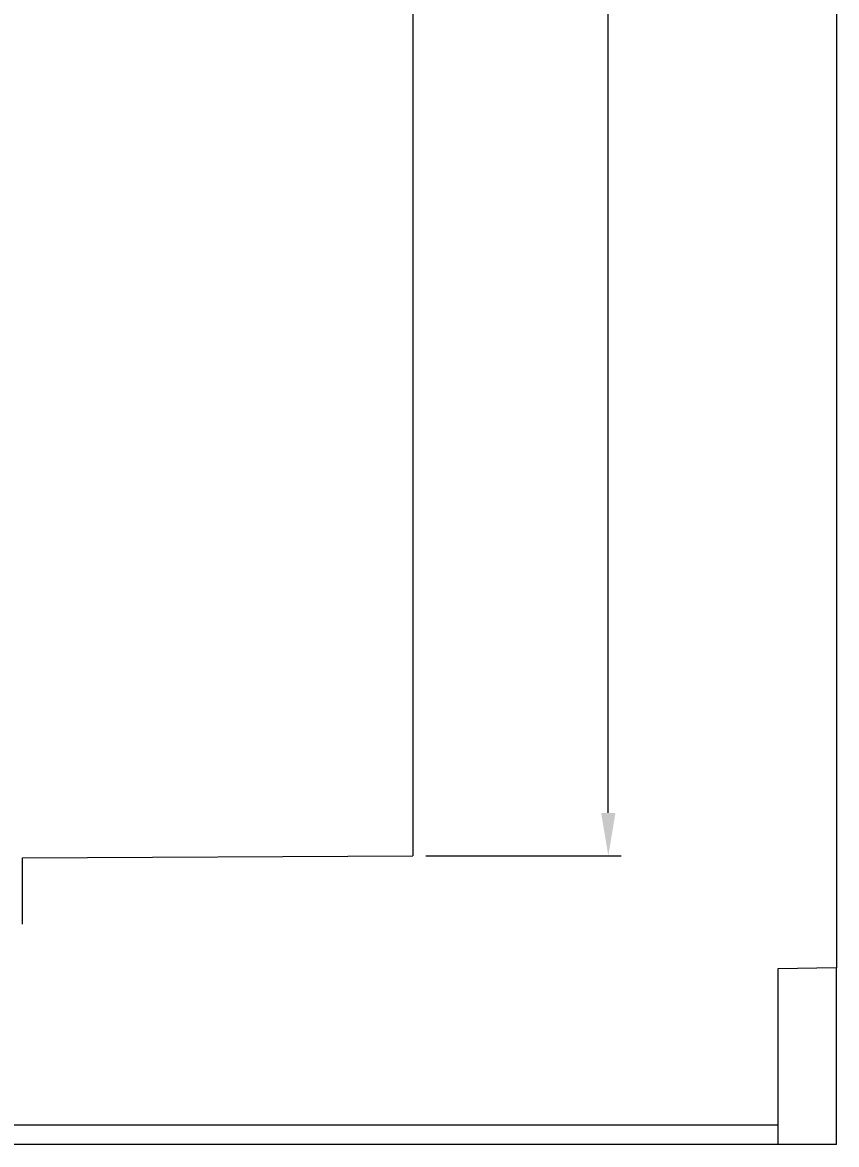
# Model space of a CAD drawing. Header units: millimetres. Extents: x -195 to 1349, y 148 to 750.
# Drawn here: x 958.7 to 1000.4, y 305.4 to 363 of the extents above; entities that cross this region are included whole.
import ezdxf

# ---------------------------------------------------------------- set-up
doc = ezdxf.new("R2010")
doc.units = ezdxf.units.MM
doc.layers.get('0').update_dxf_attribs({"linetype": 'CONTINUOUS'})
doc.layers.get('Defpoints').update_dxf_attribs({"linetype": 'CONTINUOUS'})
doc.layers.add('100', color=7, linetype='CONTINUOUS', true_color=0xffffff)
doc.styles.add('ROMANC', font='romanc.shx', dxfattribs={"bigfont": 'gbcbig.shx'})
doc.dimstyles.new('YanXiu', dxfattribs={"dimtxt": 3.5, "dimasz": 2.2, "dimexe": 0.66, "dimexo": 0.66, "dimgap": 0.66, "dimtad": 0, "dimdec": 1, "dimdsep": 46, "dimtxsty": 'ROMANC', "dimcen": 0, "dimclrd": 131, "dimclre": 131, "dimclrt": 42, "dimazin": 2, "dimtfac": 1, "dimtdec": 1, "dimtofl": 0, "dimtmove": 0, "dimatfit": 3, "dimfxl": 1, "dimlwd": 5, "dimlwe": 5, "dimarcsym": 0})

# ---------------------------------------------------------------- blocks, each defined once
blk = doc.blocks.new('*D52')
at = {"color": 131, "lineweight": 5, "transparency": 16777216}
for p, q in [((979.4, 490.235), (989.408, 490.235)), ((988.748, 488.035), (988.748, 410.145)), ((988.748, 322.435), (988.748, 400.325)), ((979.4, 320.235), (989.408, 320.235))]:
    blk.add_line(p, q, dxfattribs=at)
at = {"color": 131, "lineweight": 18, "transparency": 16777216}
for points in [[(988.382, 488.035), (989.115, 488.035), (988.748, 490.235)], [(988.382, 322.435), (989.115, 322.435), (988.748, 320.235)]]:
    blk.add_solid(points, dxfattribs=at)
at = {"layer": 'Defpoints', "color": 0, "lineweight": 18, "transparency": 16777216}
for p in [(978.74, 490.235), (978.74, 320.235), (988.748, 320.235)]:
    blk.add_point(p, dxfattribs=at)
at = {"color": 42, "lineweight": 18, "transparency": 16777216, "insert": (988.748, 405.235), "char_height": 3.5, "attachment_point": 5, "rotation": 90, "style": 'ROMANC'}
blk.add_mtext('170', dxfattribs=at)

msp = doc.modelspace()

# ---------------------------------------------------------------- linework, layer by layer
at = {"layer": '100', "color": 7, "linetype": 'Continuous', "lineweight": 18}
for p, q in [((1000.439, 495.981), (1000.439, 314.49)), ((978.74, 490.235), (978.74, 320.235)), ((958.741, 320.131), (978.74, 320.235)), ((958.741, 316.743), (958.741, 320.131)), ((1000.439, 314.49), (997.439, 314.438)), ((997.439, 314.438), (997.439, 306.438)), ((1000.439, 305.438), (1000.439, 314.49)), ((997.439, 306.438), (997.439, 305.438)), ((997.439, 305.438), (955.641, 305.438)), ((1000.439, 305.438), (997.439, 305.438))]:
    msp.add_line(p, q, dxfattribs=at)
at = {"layer": '100', "color": 7, "linetype": 'Continuous', "lineweight": 13}
msp.add_line((997.439, 306.438), (955.641, 306.438), dxfattribs=at)

# ---------------------------------------------------------------- dimensions: what is measured, and where the dimension line sits
at = {"lineweight": 18}
dim = msp.add_linear_dim(base=(988.748, 320.235), p1=(978.74, 490.235), p2=(978.74, 320.235), angle=90, dimstyle='YanXiu', dxfattribs=at)
dim.commit()
dim.dimension.update_dxf_attribs({"geometry": '*D52', "text_midpoint": (988.748, 405.235)})

doc.saveas('drawing.dxf')
